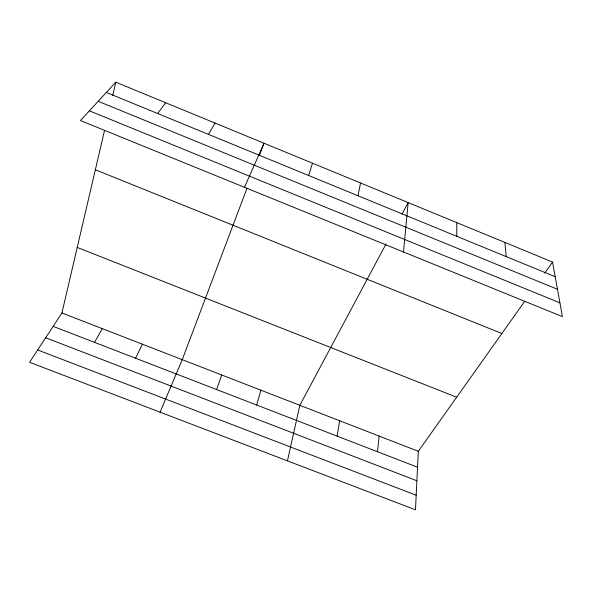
<?xml version="1.0" encoding="UTF-8"?>
<svg xmlns="http://www.w3.org/2000/svg" width="592" height="592" viewBox="0 0 592 592"><rect width="100%" height="100%" fill="white"/><g stroke="black" fill="none" stroke-linecap="round" stroke-linejoin="round"><path stroke-width="0.89" d="M524.682 301.35L418.307 451.282L415.473 509.808L29.6 362.289L61.931 312.976L104.547 130.351M403.515 251.985L408.147 202.59L402.079 213.956M377.496 451.733L379.117 436.075M337.144 436.134L339.63 420.749M357.997 195.76L360.55 182.987M287.438 460.865L299.841 405.305L386.043 243.963M112.665 95.564L115.788 82.192L552.558 262.064L562.4 316.631L80.445 120.553L115.788 82.192M256.691 405.039L260.931 390.209M308.624 175.491L312.502 163.2M216.605 389.543L221.726 374.995M246.96 188.352L182.232 359.662L160.092 412.18M259.511 155.148L264.01 143.227L244.474 187.279M135.509 358.204L142.435 344.218M94.491 342.346L102.335 328.656M208.451 134.369L215.066 123.077M544.677 273.171L552.558 262.064M157.635 113.516L165.664 102.727M37.673 349.976L416.183 495.23M53.154 326.37L417.538 467.206M45.673 337.773L416.879 480.756M61.931 312.976L418.307 451.282M77.226 247.434L456.654 397.232M95.349 169.778L501.861 333.511M98.198 101.284L557.472 289.281M89.407 110.83L559.914 302.845M106.331 92.456L555.2 276.708M504.872 242.424L506.249 256.61M456.743 222.599L456.817 236.319"/></g></svg>
